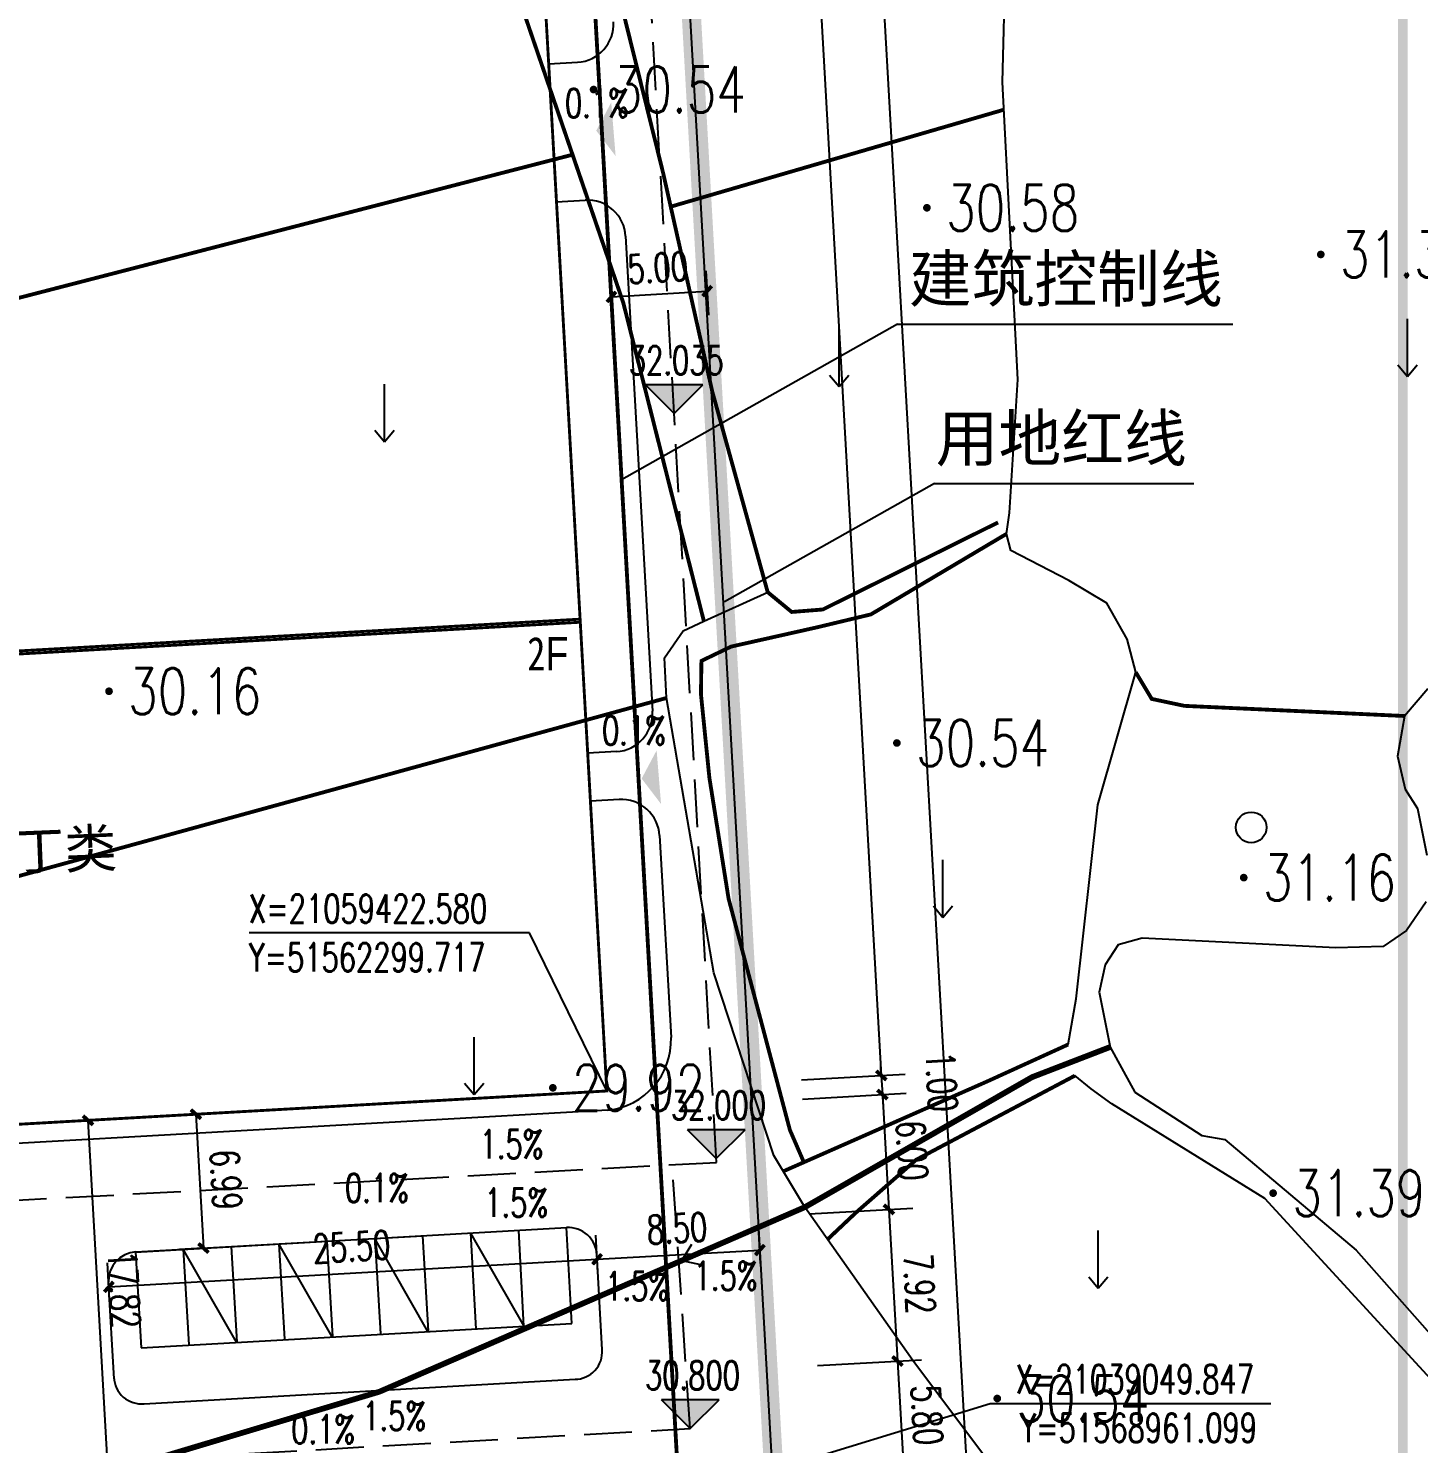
# Model space of a CAD drawing. Header units: millimetres. Extents: x -53295381 to 181933601, y -165 to 204541444.
# Drawn here: x 51532133 to 51604635, y 21041032 to 21114830 of the extents above; entities that cross this region are included whole.
import ezdxf

# ---------------------------------------------------------------- set-up
doc = ezdxf.new("R2010")
doc.units = ezdxf.units.MM
doc.header["$LTSCALE"] = 1000
doc.linetypes.add('DASH', pattern=[0.35, 0.25, -0.1])
doc.linetypes.add('X5', pattern=[3, 2, -1])
for name, color, linetype in [('0－指标', 7, 'Continuous'), ('B', 7, 'Continuous'), ('DIM_COOR', 3, 'Continuous'), ('DIM_ELEV', 3, 'Continuous'), ('DIM_SYMB', 3, 'Continuous'), ('KZD', 1, 'Continuous'), ('PP-COM', 7, 'Continuous'), ('PUB_DIM', 3, 'Continuous'), ('PUB_TEXT', 7, 'Continuous'), ('ROAD', 2, 'Continuous'), ('地形', 253, 'Continuous'), ('标注', 3, 'Continuous'), ('玻璃', 4, 'Continuous')]:
    doc.layers.add(name, color=color, linetype=linetype)
doc.layers.add('PUB_TITLE', color=7, linetype='Continuous', lineweight=20)
doc.styles.add('-黑体', font='simhei.ttf', dxfattribs={"width": 0.8})
doc.styles.add('_TCH_DIM', font='SIMPLEX', dxfattribs={"bigfont": 'GBCBIG'})
doc.styles.add('_TCH_DIM_T3', font='SIMPLEX', dxfattribs={"width": 0.705882, "bigfont": 'GBCBIG'})
doc.styles.add('C', font='c.shx', dxfattribs={"width": 0.75, "height": 3, "bigfont": 'hzk.shx'})
doc.styles.add('HZ', font='rs.shx', dxfattribs={"width": 0.8, "bigfont": 'hztxt.shx'})
doc.styles.add('宋体', font='')
doc.styles.get('宋体').set_extended_font_data('宋体')
doc.linetypes.add('10421', pattern='A,2,[150,AAA.SHX,S=1,R=0,X=0,Y=1],1e-11', length=2)
doc.linetypes.add('1161', pattern='A,0,[149,AAA.SHX,S=0.15,R=0,X=0,Y=0],-1.6', length=1.6)
doc.dimstyles.new('1', dxfattribs={"dimtxt": 1.5, "dimasz": 2, "dimexe": 1, "dimexo": 0.2, "dimgap": 0.5, "dimtad": 1, "dimdec": 1, "dimzin": 0, "dimdsep": 46, "dimtxsty": '宋体', "dimcen": 0.2, "dimclrd": 3, "dimclre": 3, "dimclrt": 3, "dimadec": 0, "dimazin": 0, "dimtfac": 1, "dimtdec": 1, "dimtofl": 0, "dimtmove": 2, "dimatfit": 3, "dimfxl": 0, "dimtolj": 1, "dimtzin": 0, "dimarcsym": 0})
doc.dimstyles.new('_TCH_ARCH&&500', dxfattribs={"dimtxt": 1487.5, "dimasz": 500, "dimexe": 1250, "dimexo": 1500, "dimgap": 631.25, "dimtad": 1, "dimlfac": 0.001, "dimzin": 0, "dimdsep": 46, "dimtxsty": '_TCH_DIM_T3', "dimblk": 'ARCHTICK', "dimcen": 0.09, "dimclrt": 7, "dimazin": 2, "dimtfac": 1, "dimtix": 1, "dimtmove": 2, "dimatfit": 3, "dimfxl": 0, "dimtolj": 1, "dimtzin": 0, "dimarcsym": 0})

# ---------------------------------------------------------------- blocks, each defined once
blk = doc.blocks.new('gc200')
at = {"const_width": 0.2}
blk.add_lwpolyline([(-0.1, 0, 1), (0.1, 0, 1)], format="xyb", close=True, dxfattribs=at)
blk = doc.blocks.new('gc120')
for p, q in [((0, 0), (0, 3)), ((-0.5, 0.6), (0, 0)), ((0, 0), (0.5, 0.6))]:
    blk.add_line(p, q)
blk = doc.blocks.new('gc086')
for p, q in [((0, 0), (7, 0)), ((7, 0), (6.181, 0.574)), ((7, 0), (6.181, -0.574))]:
    blk.add_line(p, q)
blk = doc.blocks.new('gc122')
blk.add_circle((0, 0), 0.8)
blk = doc.blocks.new('*D53')
at = {"color": 3, "lineweight": -2}
for start, end in [(39.4482, 48.8965), (341.1035, 350.5518)]:
    blk.add_arc((1344.22, 1910.56), 17, start, end, dxfattribs=at)
at = {"color": 3}
for points in [[(1357.73, 1921.63), (1356.96, 1921.1), (1358.94, 1919.06)], [(1360.52, 1907.81), (1361.45, 1907.74), (1361.22, 1910.56)]]:
    blk.add_solid(points, dxfattribs=at)
at = {"layer": 'Defpoints', "color": 0}
for p in [(1395.66, 1940.26), (1360.96, 1913.52), (1344.22, 1910.56), (1344.22, 1910.56), (1403.61, 1910.56)]:
    blk.add_point(p, dxfattribs=at)
at = {"color": 3, "insert": (1362.57, 1915.48), "char_height": 3, "attachment_point": 5, "rotation": 285, "style": 'HZ'}
blk.add_mtext('\\A1;α/3', dxfattribs=at)
blk = doc.blocks.new('*D54')
at = {"color": 3, "lineweight": -2}
blk.add_arc((1344.22, 1910.56), 28.56, 5.6194, 84.3806, dxfattribs=at)
at = {"color": 3}
for points in [[(1346.99, 1938.52), (1347.04, 1939.45), (1344.22, 1939.12)], [(1373.11, 1913.38), (1372.18, 1913.34), (1372.78, 1910.56)]]:
    blk.add_solid(points, dxfattribs=at)
at = {"layer": 'Defpoints', "color": 0}
for p in [(1344.22, 1969.96), (1368.95, 1924.84), (1344.22, 1910.56), (1344.22, 1910.56), (1403.61, 1910.56)]:
    blk.add_point(p, dxfattribs=at)
at = {"color": 3, "insert": (1365.83, 1932.17), "char_height": 3, "attachment_point": 5, "rotation": 315, "style": 'HZ'}
blk.add_mtext('\\A1;α', dxfattribs=at)
blk = doc.blocks.new('*D55')
at = {"color": 3, "lineweight": -2}
for start, end in [(69.4333, 78.8666), (11.1334, 20.5667)]:
    blk.add_arc((1344.22, 1910.56), 17.03, start, end, dxfattribs=at)
at = {"color": 3}
for points in [[(1350.4, 1926.93), (1350, 1926.08), (1352.73, 1925.31)], [(1359.74, 1916.35), (1360.58, 1916.74), (1358.96, 1919.08)]]:
    blk.add_solid(points, dxfattribs=at)
at = {"layer": 'Defpoints', "color": 0}
for p in [(1373.92, 1962), (1395.66, 1940.26), (1355.16, 1923.61), (1344.22, 1910.56), (1344.22, 1910.56)]:
    blk.add_point(p, dxfattribs=at)
at = {"color": 3, "insert": (1358.07, 1924.06), "char_height": 3, "attachment_point": 5, "rotation": 314.2422, "style": 'HZ'}
blk.add_mtext('\\A1;α/3', dxfattribs=at)
blk = doc.blocks.new('*D27')
at = {"color": 3, "lineweight": -2}
for start, end in [(99.4333, 108.8666), (41.1334, 50.5667)]:
    blk.add_arc((1344.22, 1910.56), 17.03, start, end, dxfattribs=at)
at = {"color": 3}
for points in [[(1341.39, 1927.83), (1341.47, 1926.89), (1344.22, 1927.59)], [(1354.77, 1923.33), (1355.3, 1924.1), (1352.73, 1925.31)]]:
    blk.add_solid(points, dxfattribs=at)
at = {"layer": 'Defpoints', "color": 0}
for p in [(1344.22, 1969.96), (1373.92, 1962), (1350.04, 1926.56), (1344.22, 1910.56), (1344.22, 1910.56)]:
    blk.add_point(p, dxfattribs=at)
at = {"color": 3, "insert": (1349.14, 1928.94), "char_height": 3, "attachment_point": 5, "rotation": 345, "style": 'HZ'}
blk.add_mtext('\\A1;α/3', dxfattribs=at)
blk = doc.blocks.new('*D35')
at = {"layer": 'Defpoints', "color": 0}
for p in [(1319.58, 1812.57), (1317.44, 1800.4), (1286.68, 1796.73), (1303.74, 1796.73), (1303.74, 1796.73)]:
    blk.add_point(p, dxfattribs=at)
at = {"layer": '标注', "color": 3, "lineweight": -2}
blk.add_line((1305.74, 1796.73), (1319.92, 1796.73), dxfattribs=at)
for start, end in [(56.3312, 67.6624), (337.3376, 348.6688)]:
    blk.add_arc((1303.74, 1796.73), 14.18, start, end, dxfattribs=at)
at = {"layer": '标注', "color": 3}
for points in [[(1311.9, 1808.89), (1311.3, 1808.17), (1313.77, 1806.76)], [(1317.18, 1793.99), (1318.11, 1793.9), (1317.92, 1796.73)]]:
    blk.add_solid(points, dxfattribs=at)
at = {"layer": '标注', "color": 3, "insert": (1318.69, 1802.92), "char_height": 3, "attachment_point": 5, "rotation": 292.5, "style": 'C'}
blk.add_mtext('\\A1;45°', dxfattribs=at)
blk = doc.blocks.new('_ArchTick')
at = {"color": 0, "linetype": 'ByBlock', "const_width": 0.4}
blk.add_lwpolyline([(-0.5, -0.5), (0.5, 0.5)], dxfattribs=at)
blk = doc.blocks.new('*D96')
at = {"layer": 'Defpoints', "color": 0}
for p in [(51542313, 21058291), (51541267, 21051232), (51542708, 21051314)]:
    blk.add_point(p, dxfattribs=at)
at = {"layer": 'PUB_DIM', "color": 0, "lineweight": -2}
for p, q in [((51540815, 21058206), (51539624, 21058139)), ((51540872, 21058210), (51541267, 21051232)), ((51541210, 21051229), (51540019, 21051162))]:
    blk.add_line(p, q, dxfattribs=at)
at = {"layer": 'PUB_DIM', "color": 0, "lineweight": -2, "xscale": 500, "yscale": 500, "zscale": 500}
for p, rotation in [((51540872, 21058210), 93.23975522559529), ((51541267, 21051232), 273.2397552255953)]:
    blk.add_blockref('_ArchTick', p, dxfattribs=dict(at, rotation=rotation))
at = {"layer": 'PUB_DIM', "color": 7, "insert": (51542442, 21054799), "char_height": 1487.5, "attachment_point": 5, "rotation": 273.23976, "style": '_TCH_DIM_T3'}
blk.add_mtext('\\A1;6.99', dxfattribs=at)
blk = doc.blocks.new('*D99')
at = {"layer": 'Defpoints', "color": 0}
for p in [(51534302, 21057838), (51535309, 21040050), (51536252, 21040103)]:
    blk.add_point(p, dxfattribs=at)
at = {"layer": 'PUB_DIM', "color": 0, "lineweight": -2}
for p, q in [((51535245, 21057891), (51536252, 21040103)), ((51535800, 21057923), (51536493, 21057962)), ((51536807, 21040135), (51537500, 21040174))]:
    blk.add_line(p, q, dxfattribs=at)
at = {"layer": 'PUB_DIM', "color": 0, "lineweight": -2, "xscale": 500, "yscale": 500, "zscale": 500}
for p, rotation in [((51535245, 21057891), 93.23975521742268), ((51536252, 21040103), 273.2397552174227)]:
    blk.add_blockref('_ArchTick', p, dxfattribs=dict(at, rotation=rotation))
at = {"layer": 'PUB_DIM', "color": 7, "insert": (51537121, 21049075), "char_height": 1487.5, "attachment_point": 5, "rotation": 273.23976, "style": '_TCH_DIM_T3'}
blk.add_mtext('\\A1;17.82', dxfattribs=at)
blk = doc.blocks.new('*D105')
at = {"layer": 'Defpoints', "color": 0}
for p in [(51561792, 21050649), (51561917, 21048444), (51536459, 21047003)]:
    blk.add_point(p, dxfattribs=at)
at = {"layer": 'PUB_DIM', "color": 0, "lineweight": -2}
for p, q in [((51561832, 21049942), (51561722, 21051897)), ((51536374, 21048501), (51536264, 21050456)), ((51536334, 21049208), (51561792, 21050649))]:
    blk.add_line(p, q, dxfattribs=at)
at = {"layer": 'PUB_DIM', "color": 0, "lineweight": -2, "xscale": 500, "yscale": 500, "zscale": 500}
for p, rotation in [((51561792, 21050649), 3.239755217591326), ((51536334, 21049208), 183.2397552175914)]:
    blk.add_blockref('_ArchTick', p, dxfattribs=dict(at, rotation=rotation))
at = {"layer": 'PUB_DIM', "color": 7, "insert": (51548986, 21051301), "char_height": 1487.5, "attachment_point": 5, "rotation": 3.23976, "style": '_TCH_DIM_T3'}
blk.add_mtext('\\A1;25.50', dxfattribs=at)
blk = doc.blocks.new('*D106')
at = {"layer": 'Defpoints', "color": 0}
for p in [(51570281, 21051129), (51570405, 21048925), (51561917, 21048444)]:
    blk.add_point(p, dxfattribs=at)
at = {"layer": 'PUB_DIM', "color": 0, "lineweight": -2}
for p, q in [((51561832, 21049942), (51561722, 21051897)), ((51570321, 21050422), (51570210, 21052377)), ((51561792, 21050649), (51570281, 21051129))]:
    blk.add_line(p, q, dxfattribs=at)
at = {"layer": 'PUB_DIM', "color": 0, "lineweight": -2, "xscale": 500, "yscale": 500, "zscale": 500}
for p, rotation in [((51561792, 21050649), 183.2397552175912), ((51570281, 21051129), 3.239755217591198)]:
    blk.add_blockref('_ArchTick', p, dxfattribs=dict(at, rotation=rotation))
at = {"layer": 'PUB_DIM', "color": 7, "insert": (51565959, 21052262), "char_height": 1487.5, "attachment_point": 5, "rotation": 3.23976, "style": '_TCH_DIM_T3'}
blk.add_mtext('\\A1;8.50', dxfattribs=at)
blk = doc.blocks.new('*D109')
at = {"layer": 'Defpoints', "color": 0}
for p in [(51567377, 21103674), (51562387, 21103373), (51567531, 21101127)]:
    blk.add_point(p, dxfattribs=at)
at = {"layer": 'PUB_DIM', "color": 0, "lineweight": -2}
for p, q in [((51567468, 21102177), (51567607, 21099879)), ((51562477, 21101875), (51562616, 21099577)), ((51562541, 21100825), (51567531, 21101127))]:
    blk.add_line(p, q, dxfattribs=at)
at = {"layer": 'PUB_DIM', "color": 0, "lineweight": -2, "xscale": 500, "yscale": 500, "zscale": 500}
for p, rotation in [((51562541, 21100825), 183.4591465429965), ((51567531, 21101127), 3.45914654299653)]:
    blk.add_blockref('_ArchTick', p, dxfattribs=dict(at, rotation=rotation))
at = {"layer": 'PUB_DIM', "color": 7, "insert": (51564953, 21102349), "char_height": 1487.5, "attachment_point": 5, "rotation": 3.45915, "style": '_TCH_DIM_T3'}
blk.add_mtext('\\A1;5.00', dxfattribs=at)
blk = doc.blocks.new('*D123')
at = {"layer": 'Defpoints', "color": 0}
for p in [(51571796, 21045020), (51572124, 21039229), (51577784, 21039549)]:
    blk.add_point(p, dxfattribs=at)
at = {"layer": 'PUB_DIM', "color": 0, "lineweight": -2}
for p, q in [((51573294, 21045105), (51578704, 21045411)), ((51577456, 21045341), (51577784, 21039549)), ((51573622, 21039314), (51579032, 21039620))]:
    blk.add_line(p, q, dxfattribs=at)
at = {"layer": 'PUB_DIM', "color": 0, "lineweight": -2, "xscale": 500, "yscale": 500, "zscale": 500}
for p, rotation in [((51577456, 21045341), 93.24025854260641), ((51577784, 21039549), 273.2402585426064)]:
    blk.add_blockref('_ArchTick', p, dxfattribs=dict(at, rotation=rotation))
at = {"layer": 'PUB_DIM', "color": 7, "insert": (51578993, 21042523), "char_height": 1487.5, "attachment_point": 5, "rotation": 273.24026, "style": '_TCH_DIM_T3'}
blk.add_mtext('\\A1;5.80', dxfattribs=at)
blk = doc.blocks.new('*D124')
at = {"layer": 'Defpoints', "color": 0}
for p in [(51571348, 21052927), (51577456, 21045341), (51571796, 21045020)]:
    blk.add_point(p, dxfattribs=at)
at = {"layer": 'PUB_DIM', "color": 0, "lineweight": -2}
for p, q in [((51572846, 21053012), (51578256, 21053318)), ((51577008, 21053247), (51577456, 21045341)), ((51573294, 21045105), (51578704, 21045411))]:
    blk.add_line(p, q, dxfattribs=at)
at = {"layer": 'PUB_DIM', "color": 0, "lineweight": -2, "xscale": 500, "yscale": 500, "zscale": 500}
for p, rotation in [((51577008, 21053247), 93.24025854260513), ((51577456, 21045341), 273.2402585426051)]:
    blk.add_blockref('_ArchTick', p, dxfattribs=dict(at, rotation=rotation))
at = {"layer": 'PUB_DIM', "color": 7, "insert": (51578605, 21049372), "char_height": 1487.5, "attachment_point": 5, "rotation": 273.24026, "style": '_TCH_DIM_T3'}
blk.add_mtext('\\A1;7.92', dxfattribs=at)
blk = doc.blocks.new('*D125')
at = {"layer": 'Defpoints', "color": 0}
for p in [(51571009, 21058914), (51577008, 21053247), (51571348, 21052927)]:
    blk.add_point(p, dxfattribs=at)
at = {"layer": 'PUB_DIM', "color": 0, "lineweight": -2}
for p, q in [((51572507, 21058999), (51577917, 21059305)), ((51576669, 21059235), (51577008, 21053247)), ((51572846, 21053012), (51578256, 21053318))]:
    blk.add_line(p, q, dxfattribs=at)
at = {"layer": 'PUB_DIM', "color": 0, "lineweight": -2, "xscale": 500, "yscale": 500, "zscale": 500}
for p, rotation in [((51576669, 21059235), 93.24025854257326), ((51577008, 21053247), 273.2402585425733)]:
    blk.add_blockref('_ArchTick', p, dxfattribs=dict(at, rotation=rotation))
at = {"layer": 'PUB_DIM', "color": 7, "insert": (51578212, 21056319), "char_height": 1487.5, "attachment_point": 5, "rotation": 273.24026, "style": '_TCH_DIM_T3'}
blk.add_mtext('\\A1;6.00', dxfattribs=at)
blk = doc.blocks.new('*D126')
at = {"layer": 'Defpoints', "color": 0}
for p in [(51570953, 21059912), (51576669, 21059235), (51571009, 21058914)]:
    blk.add_point(p, dxfattribs=at)
at = {"layer": 'PUB_DIM', "color": 0, "lineweight": -2}
for p, q in [((51576613, 21060233), (51576585, 21060732)), ((51572451, 21059997), (51577861, 21060304)), ((51576613, 21060233), (51576669, 21059235)), ((51572507, 21058999), (51577917, 21059305)), ((51576669, 21059235), (51576698, 21058735))]:
    blk.add_line(p, q, dxfattribs=at)
at = {"layer": 'PUB_DIM', "color": 0, "lineweight": -2, "xscale": 500, "yscale": 500, "zscale": 500}
for p, rotation in [((51576613, 21060233), 273.2402585426219), ((51576669, 21059235), 93.24025854262186)]:
    blk.add_blockref('_ArchTick', p, dxfattribs=dict(at, rotation=rotation))
at = {"layer": 'PUB_DIM', "color": 7, "insert": (51579761, 21059910), "char_height": 1487.5, "attachment_point": 5, "rotation": 273.24026, "style": '_TCH_DIM_T3'}
blk.add_mtext('\\A1;1.00', dxfattribs=at)
blk = doc.blocks.new('*D127')
at = {"layer": 'Defpoints', "color": 0}
for p in [(51563024, 21199968), (51570953, 21059912), (51576613, 21060233)]:
    blk.add_point(p, dxfattribs=at)
at = {"layer": 'PUB_DIM', "color": 0, "lineweight": -2}
for p, q in [((51564521, 21200053), (51569932, 21200359)), ((51568684, 21200289), (51576613, 21060233)), ((51572451, 21059997), (51577861, 21060304))]:
    blk.add_line(p, q, dxfattribs=at)
at = {"layer": 'PUB_DIM', "color": 0, "lineweight": -2, "xscale": 500, "yscale": 500, "zscale": 500}
for p, rotation in [((51568684, 21200289), 93.2402585425965), ((51576613, 21060233), 273.2402585425965)]:
    blk.add_blockref('_ArchTick', p, dxfattribs=dict(at, rotation=rotation))
at = {"layer": 'PUB_DIM', "color": 7, "insert": (51574021, 21130338), "char_height": 1487.5, "attachment_point": 5, "rotation": 273.24026, "style": '_TCH_DIM_T3'}
blk.add_mtext('\\A1;140.28', dxfattribs=at)
blk = doc.blocks.new('*D142')
at = {"layer": 'Defpoints', "color": 0}
for p in [(51565939, 21206885), (51575831, 21032133), (51581473, 21032452)]:
    blk.add_point(p, dxfattribs=at)
at = {"layer": 'PUB_DIM', "color": 0, "lineweight": -2}
for p, q in [((51567437, 21206970), (51572829, 21207275)), ((51571581, 21207204), (51581473, 21032452)), ((51577328, 21032218), (51582721, 21032523))]:
    blk.add_line(p, q, dxfattribs=at)
at = {"layer": 'PUB_DIM', "color": 0, "lineweight": -2, "xscale": 500, "yscale": 500, "zscale": 500}
for p, rotation in [((51571581, 21207204), 93.2397001638341), ((51581473, 21032452), 273.2397001638341)]:
    blk.add_blockref('_ArchTick', p, dxfattribs=dict(at, rotation=rotation))
at = {"layer": 'PUB_DIM', "color": 7, "insert": (51577900, 21119906), "char_height": 1487.5, "attachment_point": 5, "rotation": 273.2397, "style": '_TCH_DIM_T3'}
blk.add_mtext('\\A1;175.03', dxfattribs=at)
blk = doc.blocks.new('伸缩缝')
for base, line1, line2, text, picture, middle in [((1350.04, 1926.56), ((1344.22, 1910.56), (1373.92, 1962)), ((1344.22, 1910.56), (1344.22, 1969.96)), 'α/3', '*D27', (1349.14, 1928.94)), ((1368.95, 1924.84), ((1344.22, 1910.56), (1403.61, 1910.56)), ((1344.22, 1910.56), (1344.22, 1969.96)), 'α', '*D54', (1365.83, 1932.17)), ((1355.16, 1923.61), ((1344.22, 1910.56), (1395.66, 1940.26)), ((1344.22, 1910.56), (1373.92, 1962)), 'α/3', '*D55', (1358.07, 1924.06)), ((1360.96, 1913.52), ((1344.22, 1910.56), (1403.61, 1910.56)), ((1344.22, 1910.56), (1395.66, 1940.26)), 'α/3', '*D53', (1362.57, 1915.48))]:
    dim = blk.add_angular_dim_2l(base=base, line1=line1, line2=line2, text=text, dimstyle='1', override={"dimexe": 4, "dimexo": 4, "dimtxsty": 'HZ', "dimdle": 4, "dimadec": 1})
    dim.commit()
    dim.dimension.update_dxf_attribs({"geometry": picture, "text_midpoint": middle, "dimtype": 130})
at = {"layer": '标注'}
dim = blk.add_angular_dim_2l(base=(1317.44, 1800.4), line1=((1286.68, 1796.73), (1303.74, 1796.73)), line2=((1319.58, 1812.57), (1303.74, 1796.73)), dimstyle='1', dxfattribs=at)
dim.commit()
dim.dimension.update_dxf_attribs({"geometry": '*D35', "text_midpoint": (1318.69, 1802.92), "dimtype": 130})

msp = doc.modelspace()

# ---------------------------------------------------------------- hatches: boundary and pattern name
at = {"layer": 'DIM_ELEV'}
for points in [[(51565808.358, 21094747.324), (51567308.358, 21096247.324), (51564308.358, 21096247.324)], [(51568007.032, 21055904.735), (51569507.032, 21057404.735), (51566507.032, 21057404.735)], [(51566652.316, 21041824.021), (51568152.316, 21043324.021), (51565152.316, 21043324.021)]]:
    msp.add_hatch(color=256, dxfattribs=at).paths.add_polyline_path(points)
at = {"layer": '玻璃'}
for points in [[(51562529.524, 21110965.582), (51562758.746, 21108170.46), (51561748.148, 21109494.543)], [(51564897.561, 21077181.818), (51565126.783, 21074386.697), (51564116.185, 21075710.779)]]:
    msp.add_hatch(color=256, dxfattribs=at).paths.add_polyline_path(points)

# ---------------------------------------------------------------- linework, layer by layer
for p, q in [((51577457.153, 21099401.042), (51563070.145, 21091295.409)), ((51577457.153, 21099401.042), (51594939.439, 21099401.042)), ((51579392.973, 21091095.062), (51568438.823, 21084923.499)), ((51579392.973, 21091095.062), (51592902.841, 21091095.062))]:
    msp.add_line(p, q)
at = {"const_width": 150, "flags": 128}
msp.add_lwpolyline([(51559708.872, 21149430.011), (51557212.868, 21149288.725), (51554371.895, 21199478.383), (51483505.336, 21195467), (51491433.158, 21055411.197), (51562299.717, 21059422.58), (51557661.591, 21141361.415), (51560157.595, 21141502.701)], close=True, dxfattribs=at)
at = {"layer": 'DIM_COOR', "color": 3}
for p, q in [((51558273.394, 21067660.802), (51543643.394, 21067660.802)), ((51562299.717, 21059422.58), (51558273.394, 21067660.802)), ((51568961.099, 21039049.847), (51582295.893, 21043124.86)), ((51582295.893, 21043124.86), (51596925.893, 21043124.86))]:
    msp.add_line(p, q, dxfattribs=at)
at = {"layer": 'DIM_ELEV'}
for p, q in [((51565808.358, 21094747.324), (51564308.358, 21096247.324)), ((51567308.358, 21096247.324), (51564308.358, 21096247.324)), ((51565808.358, 21094747.324), (51567308.358, 21096247.324)), ((51568007.032, 21055904.735), (51566507.032, 21057404.735)), ((51569507.032, 21057404.735), (51566507.032, 21057404.735)), ((51568007.032, 21055904.735), (51569507.032, 21057404.735)), ((51566652.316, 21041824.021), (51565152.316, 21043324.021)), ((51568152.316, 21043324.021), (51565152.316, 21043324.021)), ((51566652.316, 21041824.021), (51568152.316, 21043324.021))]:
    msp.add_line(p, q, dxfattribs=at)
at = {"layer": 'DIM_SYMB'}
for points in [[(51561684.55, 21112192.377, 0, 0, 0), (51561460.616, 21115997.095, 400, 0, 0), (51561372.484, 21117494.504, 0, 0, 0)], [(51563679.529, 21076948.343, 0, 0, 0), (51563886.38, 21073142.658, 400, 0, 0), (51563967.79, 21071644.868, 0, 0, 0)], [(51555212.568, 21055006.642, 0, 0, 0), (51555131.051, 21056512.802, 400, 0, 0), (51555049.985, 21058010.61, 0, 0, 0)], [(51555212.568, 21055006.642, 0, 0, 0), (51555294.086, 21053500.481, 400, 0, 0), (51555375.152, 21052002.674, 0, 0, 0)], [(51548120.32, 21054331.46, 0, 0, 0), (51544181.682, 21054087.384, 400, 0, 0), (51542684.554, 21053994.608, 0, 0, 0)], [(51566234.422, 21047872.998, 0, 0, 0), (51563461.708, 21047681.444, 400, 0, 0), (51561965.275, 21047578.063, 0, 0, 0)], [(51566234.422, 21047872.998, 0, 0, 0), (51569007.136, 21048064.551, 400, 0, 0), (51570503.569, 21048167.932, 0, 0, 0)], [(51549096.214, 21040830.262, 0, 0, 0), (51549014.696, 21042336.423, 400, 0, 0), (51548933.631, 21043834.23, 0, 0, 0)], [(51545316.987, 21041744.977, 0, 0, 0), (51541378.348, 21041500.901, 400, 0, 0), (51539881.22, 21041408.125, 0, 0, 0)]]:
    msp.add_lwpolyline(points, format="xyseb", dxfattribs=at)
at = {"layer": 'KZD', "const_width": 1000, "flags": 128}
msp.add_lwpolyline([(51571441.034, 21031884.422), (51561555.945, 21206521.006), (51472135.296, 21201682.308), (51482020.61, 21027044.738), (51571441.034, 21031884.422)], close=True, dxfattribs=at)
at = {"layer": 'KZD', "linetype": 'X5', "const_width": 200, "flags": 128}
msp.add_lwpolyline([(51566165.759, 21036606.228), (51556845.801, 21201258.818), (51477410.58, 21196960.447), (51486730.745, 21032306.982)], close=True, dxfattribs=at)
at = {"layer": 'PUB_TEXT'}
for p, q in [((51562299.717, 21059422.58), (51560916.248, 21083863.456)), ((51491433.158, 21055411.197), (51562299.717, 21059422.58))]:
    msp.add_line(p, q, dxfattribs=at)
msp.add_lwpolyline([(51557661.591, 21141361.415), (51562299.717, 21059422.58), (51491433.158, 21055411.197), (51483505.336, 21195467), (51554371.895, 21199478.383), (51557212.868, 21149288.725), (51559708.872, 21149430.011)], dxfattribs=at)
at = {"layer": 'PUB_TEXT', "const_width": 150}
for points in [[(51560907.205, 21084023.2), (51490040.646, 21080011.817)], [(51560916.248, 21083863.456), (51490049.689, 21079852.073)]]:
    msp.add_lwpolyline(points, dxfattribs=at)
at = {"layer": 'PUB_TITLE', "const_width": 500}
msp.add_lwpolyline([(51403808.075, 21243262.926), (51403808.075, 20963762.926), (51603808.075, 20963762.926), (51603808.075, 21243262.926)], close=True, dxfattribs=at)
at = {"layer": 'ROAD', "linetype": 'DASH', "ltscale": 10}
for p, q in [((51568018.636, 21055699.742), (51559594.563, 21204522.502, 0)), ((51485159.651, 21051215.181), (51568018.636, 21055699.742)), ((51566652.316, 21041824.021), (51565702.371, 21055574.379, 0)), ((51526167.514, 21039532.389, 0), (51566652.316, 21041824.021))]:
    msp.add_line(p, q, dxfattribs=at)
at = {"layer": 'ROAD'}
for p, q in [((51562156.509, 21194651.512, 0), (51570957.902, 21039162.875)), ((51559268.292, 21112976.852), (51560765.281, 21113061.589)), ((51559675.194, 21105788.359), (51561172.183, 21105873.096)), ((51563282.015, 21103989.321), (51564683.569, 21079228.956)), ((51562799.794, 21077119.124), (51561302.805, 21077034.387)), ((51562941.08, 21074623.12), (51561444.091, 21074538.383)), ((51565050.912, 21072739.345), (51565646.572, 21062216.19)), ((51562355.617, 21058424.143), (51530916.559, 21056644.544)), ((51537716.269, 21051022.953), (51560201.356, 21052295.716)), ((51537735.786, 21051028.249), (51552692.095, 21051874.847)), ((51550196.083, 21051733.561), (51550490.103, 21046757.548)), ((51552974.906, 21046878.661), (51550196.33, 21051729.384)), ((51552692.095, 21051874.847), (51552986.115, 21046898.834)), ((51555483.031, 21047024.823), (51555213.037, 21052013.353)), ((51557991.613, 21047162.63), (51555213.037, 21052013.353)), ((51557979.043, 21047166.109), (51557709.384, 21052148.463)), ((51560475.055, 21047307.395), (51560205.062, 21052295.921)), ((51537716.03, 21051027), (51538010.946, 21046035.821)), ((51540212.035, 21051168.416), (51540506.419, 21046186.228)), ((51540212.035, 21051168.416), (51540506.419, 21046186.228)), ((51542990.61, 21046317.693), (51540212.035, 21051168.416)), ((51542708.047, 21051309.703), (51543002.066, 21046333.689)), ((51545204.059, 21051450.989), (51545498.078, 21046474.975)), ((51547982.635, 21046600.265), (51545204.059, 21051450.989)), ((51547700.071, 21051592.275), (51547994.09, 21046616.262)), ((51562056.935, 21045928.384), (51561777.365, 21050960.007)), ((51536602.545, 21044413.779), (51536322.749, 21049449.581)), ((51538010.946, 21046035.821), (51560475.055, 21047307.395)), ((51540496.695, 21046176.526), (51540494.37, 21046180.585)), ((51545488.719, 21046459.098), (51545486.394, 21046463.157)), ((51538176.35, 21043117.009), (51560641.695, 21044388.653))]:
    msp.add_line(p, q, dxfattribs=at)
for centre, radius, start, end in [((51560652.252, 21115058.392, 0), 2000, 273.23975522, 3.23975522), ((51561285.212, 21103876.292), 2000, 3.23975522, 93.23975522), ((51562686.766, 21079115.928), 2000, 273.23975522, 3.23975522), ((51563054.108, 21072626.316), 2000, 3.23975522, 93.23975522), ((51561971.592, 21062081.485), 3677.448, 275.99416319, 2.09920616), ((51560286.127, 21050798.113), 1500, 3.09798582, 93.23975488), ((51537820.557, 21049530.646), 1500, 93.23975488, 183.09798582), ((51560625.189, 21045824.098), 1435.539, 270.6587985, 4.16597996), ((51538030.978, 21044545.538), 1435.907, 182.03262664, 275.81060915)]:
    msp.add_arc(centre, radius, start, end, dxfattribs=at)
at = {"layer": '地形', "linetype": 'DASH', "ltscale": 20, "const_width": 200, "flags": 128}
msp.add_lwpolyline([(51566165.759, 21036606.228), (51556845.801, 21201258.818), (51477410.58, 21196960.447), (51486730.745, 21032306.982)], close=True, dxfattribs=at)
at = {"layer": '地形', "linetype": '10421', "flags": 128}
for points, elevation in [([(51583723.8, 21096515.514), (51582939.8, 21112014.514), (51583080.8, 21118157.514), (51582185.8, 21122740.514), (51579319.8, 21134563.514), (51575240.8, 21146555.514), (51569758.8, 21163138.514), (51567692.8, 21167333.514)], 31877), ([(51589879.8, 21081258.514), (51589431.8, 21082980.514), (51588367.8, 21084855.514), (51586385.8, 21086031.514), (51583362.8, 21087606.514), (51583138.8, 21088467.514), (51583300.8, 21089559.514), (51583723.8, 21096515.514)], 31653), ([(51603339.229, 21000737.514), (51602891.8, 21002814.514), (51601022.8, 21010606.514), (51598689.8, 21016359.514), (51590376.8, 21029212.514), (51578259.8, 21045367.514), (51572629.8, 21053366.514), (51571006.8, 21056059.514), (51567880.8, 21065588.514), (51565407.8, 21079912.514), (51565299.8, 21082008.514), (51566276.8, 21083421.514), (51567361.543, 21083916.054)], 30558), ([(51586356.8, 21061845.514), (51586777.8, 21064219.514), (51587902.8, 21074341.514), (51589879.8, 21081258.514)], 31555), ([(51629153.643, 21000737.514), (51628210.8, 21009145.514), (51624285.8, 21027780.514), (51622791.8, 21032376.514), (51621533.8, 21034063.514), (51620308.8, 21034893.514), (51617547.8, 21035084.514), (51614846.8, 21036034.514), (51607231.8, 21042258.514), (51596609.8, 21053816.514), (51588638.8, 21058760.514), (51587556.8, 21059540.514), (51586709.8, 21060221.514)], 31555)]:
    msp.add_lwpolyline(points, dxfattribs=dict(at, elevation=elevation))
at = {"layer": '地形', "linetype": 'Continuous', "flags": 128}
for points, const_width, elevation in [([(51546516.8, 21150731.514), (51549570.8, 21148199.514), (51552847.8, 21143632.514), (51557428.8, 21134729.514), (51561693.8, 21121566.514), (51565233.8, 21107297.514), (51567800.8, 21095884.514), (51570687.8, 21085432.514), (51571938.8, 21084398.514), (51573562.8, 21084527.514), (51582701.8, 21089066.514)], 200, 31014), ([(51544919.8, 21149028.514), (51547551.8, 21145384.514), (51549640.8, 21139260.514), (51556549.8, 21119813.514), (51563156.8, 21100522.514), (51567361.543, 21083916.054)], 200, 30254), ([(51565630.8, 21105530.514), (51583011.8, 21110588.514)], 200, 30812), ([(51522572.8, 21098431.514), (51560513.8, 21108239.514)], 200, 30254), ([(51583138.8, 21088467.514), (51576069.693, 21084271.188), (51573267.157, 21083599.197), (51568780.44, 21082592.458), (51567234.12, 21081847.592), (51567207.473, 21080118.15), (51567649.145, 21075745.897), (51568650.324, 21069444.211), (51571846.895, 21057387.547), (51572574.691, 21055706.568)], 200, 31653), ([(51603899.8, 21078973.514), (51592422.8, 21079502.514), (51590713.8, 21079864.514), (51589879.8, 21081258.514)], 200, 31653), ([(51505802.004, 21063527.33), (51565407.8, 21079912.514)], 200, 30365), ([(51571503.8, 21055234.514), (51582129.8, 21059918.514), (51586356.8, 21061845.514)], 200, 30793), ([(51572629.8, 21053366.514), (51584481.133, 21060145.768), (51588546.8, 21061714.514)], 300, 29936), ([(51586709.8, 21060221.514), (51578437.8, 21055839.514), (51575293.8, 21053083.514), (51573811.8, 21051686.514)], 200, 30793), ([(51572629.8, 21053366.514), (51550447.8, 21043744.514), (51514353.181, 21032925.895)], 300, 29936)]:
    msp.add_lwpolyline(points, dxfattribs=dict(at, const_width=const_width, elevation=elevation))
at = {"layer": '地形', "linetype": '1161', "elevation": 30254, "flags": 128}
msp.add_lwpolyline([(51567361.543, 21083916.054), (51570687.8, 21085432.514)], dxfattribs=at)
at = {"layer": '地形', "linetype": 'Continuous', "elevation": 31225, "flags": 128}
for points in [[(51605115.8, 21080382.514), (51603899.8, 21078973.514), (51603530.8, 21076885.514), (51603930.8, 21075165.514), (51604580.8, 21074153.514), (51605063.8, 21071717.514)], [(51605022.8, 21069290.514), (51603995.8, 21067784.514), (51602789.8, 21066947.514), (51600310.8, 21066894.514), (51590215.8, 21067398.514), (51588970.8, 21067039.514), (51588285.8, 21066003.514), (51587975.8, 21064580.514), (51588546.8, 21061714.514), (51589840.8, 21059358.514), (51593329.8, 21057109.514), (51594517.8, 21056899.514)], [(51594517.8, 21056899.514), (51601377.8, 21051117.514), (51608250.8, 21043335.514)]]:
    msp.add_lwpolyline(points, dxfattribs=at)

# ---------------------------------------------------------------- block references
at = {"layer": 'PP-COM', "xscale": 321.4285737276077, "yscale": 321.4285712242126, "zscale": 321.4285714284524}
msp.add_blockref('伸缩缝', (51796714.498, 20476148.395), dxfattribs=at)
at = {"layer": '地形', "linetype": 'Continuous', "xscale": 1000, "yscale": 1000}
for name, p, zscale in [('gc200', (51561609.419, 21111637.905, 30537), 202101000), ('gc200', (51578991.011, 21105470.912, 30577), 202101000), ('gc200', (51599530.806, 21103039.272, 31387), 202101000), ('gc120', (51574413.613, 21096149.305), 1000), ('gc120', (51604051.247, 21096679.343), 1000), ('gc120', (51550708.235, 21093275.978), 1000), ('gc200', (51536341.231, 21080262.905, 30157), 202101000), ('gc200', (51577425.337, 21077566.616, 30537), 202101000), ('gc122', (51595902.47, 21073166.555), 1000), ('gc120', (51579829.642, 21068470.666), 1000), ('gc200', (51595511.885, 21070546.108, 31157), 202101000), ('gc120', (51555380.838, 21059236.452), 1000), ('gc200', (51559485.884, 21059588.1, 29917), 202101000), ('gc200', (51597043.379, 21054094.936, 31387), 202101000), ('gc120', (51587929.781, 21049139.711), 1000), ('gc200', (51582658.98, 21043388.881, 30537), 202101000)]:
    msp.add_blockref(name, p, dxfattribs=dict(at, zscale=zscale))
at = {"layer": '地形', "linetype": 'Continuous', "xscale": 999.9999999999999, "yscale": 999.9999999999999, "zscale": 999.9999999999999, "rotation": 203.450000802883}
msp.add_blockref('gc086', (51572629.8, 21053366.514, 29936), dxfattribs=at)

# ---------------------------------------------------------------- texts
at = {"layer": '0－指标', "char_height": 2400, "width": 128241.6824, "attachment_point": 1}
for s, insert in [('{\\fSimHei|b0|i0|c134|p2;建筑控制线}', (51578048.661, 21102970.848)), ('{\\fSimHei|b0|i0|c134|p2;用地红线}', (51579449.236, 21094664.868))]:
    msp.add_mtext(s, dxfattribs=dict(at, insert=insert))
at = {"layer": 'B', "insert": (51558147.957, 21083099.527), "char_height": 1750, "width": 133113.75, "attachment_point": 1, "style": '-黑体'}
msp.add_mtext('2{\\fArial|b0|i0|c0|p32;F}', dxfattribs=at)
at = {"layer": 'B', "insert": (51517621.998, 21072335.107), "char_height": 2000, "width": 199670.625, "attachment_point": 1, "rotation": 2.36494501}
msp.add_mtext('{\\fSimHei|b0|i0|c134|p2;火灾危险性丁类}', dxfattribs=at)
at = {"layer": 'PUB_TEXT', "style": '_TCH_DIM', "width": 0.705882}
for s, p in [('0.1%', (51560115.396, 21110180.784)), ('32.035', (51563448.358, 21096772.324)), ('0.1%', (51562051.036, 21077472.569)), ('X=21059422.580', (51543643.394, 21068185.802)), ('Y=51562299.717', (51543643.394, 21065648.302)), ('32.000', (51565647.032, 21057929.735)), ('1.5%', (51555663.649, 21055907.216)), ('0.1%', (51548644.315, 21053620.181)), ('1.5%', (51555909.412, 21052853.89)), ('1.5%', (51566831.013, 21049040.586)), ('1.5%', (51562211.064, 21048500.344)), ('30.800', (51564292.316, 21043849.021)), ('X=21039049.847', (51583625.893, 21043649.86)), ('1.5%', (51549547.295, 21041730.836)), ('0.1%', (51545840.981, 21041033.698)), ('Y=51568961.099', (51583875.893, 21041112.36))]:
    msp.add_text(s, height=1487.5, dxfattribs=at).set_placement(p)
at = {"layer": '地形', "style": 'HZ', "width": 0.75}
for s, p in [('30.54', (51562609.8, 21110437.514, 36543)), ('30.58', (51579990.8, 21104270.514, 36543)), ('31.39', (51600530.8, 21101839.514, 31189)), ('30.16', (51537340.8, 21079062.514, 29462)), ('30.54', (51578425.8, 21076366.514, 31434)), ('31.16', (51596511.8, 21069346.514, 31434)), ('29.92', (51560485.8, 21058388.514, 37453)), ('31.39', (51598043.8, 21052894.514, 31434)), ('30.54', (51583658.8, 21042188.514, 31434))]:
    msp.add_text(s, height=2400, dxfattribs=at).set_placement(p)

# ---------------------------------------------------------------- dimensions: what is measured, and where the dimension line sits
at = {"layer": 'PUB_DIM'}
for p1, p2, distance, picture, middle in [((51565939.099, 21206884.834), (51575830.717, 21032132.907), 5651.286, '*D142', (51577899.965, 21119905.949)), ((51563023.881, 21199968.202), (51570952.933, 21059912.469), 5669.077, '*D127', (51574021.222, 21130338.488)), ((51562386.533, 21103372.556), (51567377.423, 21103674.24), -2552.004, '*D109', (51564952.995, 21102348.539)), ((51571009.453, 21058914.11), (51571348.415, 21052926.825), 5669.077, '*D125', (51578211.75, 21056318.62)), ((51542312.849, 21058291.229), (51542707.802, 21051313.842), -1443.171, '*D96', (51542442.263, 21054798.683)), ((51534302.355, 21057837.797), (51535309.237, 21040049.854), 944.364, '*D99', (51537121.453, 21049074.903)), ((51561917.15, 21048444.196), (51570405.339, 21048924.667), 2208.039, '*D106', (51565958.752, 21052261.744)), ((51571348.415, 21052926.825), (51571796.04, 21045020.153), 5669.077, '*D124', (51578605.043, 21049371.642)), ((51536459.264, 21047003.159), (51561917.15, 21048444.196), 2208.039, '*D105', (51548985.714, 21051300.99)), ((51571796.04, 21045020.153), (51572123.903, 21039228.908), 5669.077, '*D123', (51578992.787, 21042522.683))]:
    dim = msp.add_aligned_dim(p1=p1, p2=p2, distance=distance, dimstyle='_TCH_ARCH&&500', dxfattribs=at)
    dim.commit()
    dim.dimension.update_dxf_attribs({"geometry": picture, "text_midpoint": middle})
dim = msp.add_linear_dim(base=(51576669.467, 21059234.544), p1=(51570952.933, 21059912.469), p2=(51571009.453, 21058914.11), angle=273.24025854, dimstyle='_TCH_ARCH&&500', dxfattribs=at)
dim.commit()
dim.dimension.update_dxf_attribs({"geometry": '*D126', "text_midpoint": (51579761.211, 21059910.358), "dimtype": 129})

doc.saveas('drawing.dxf')
